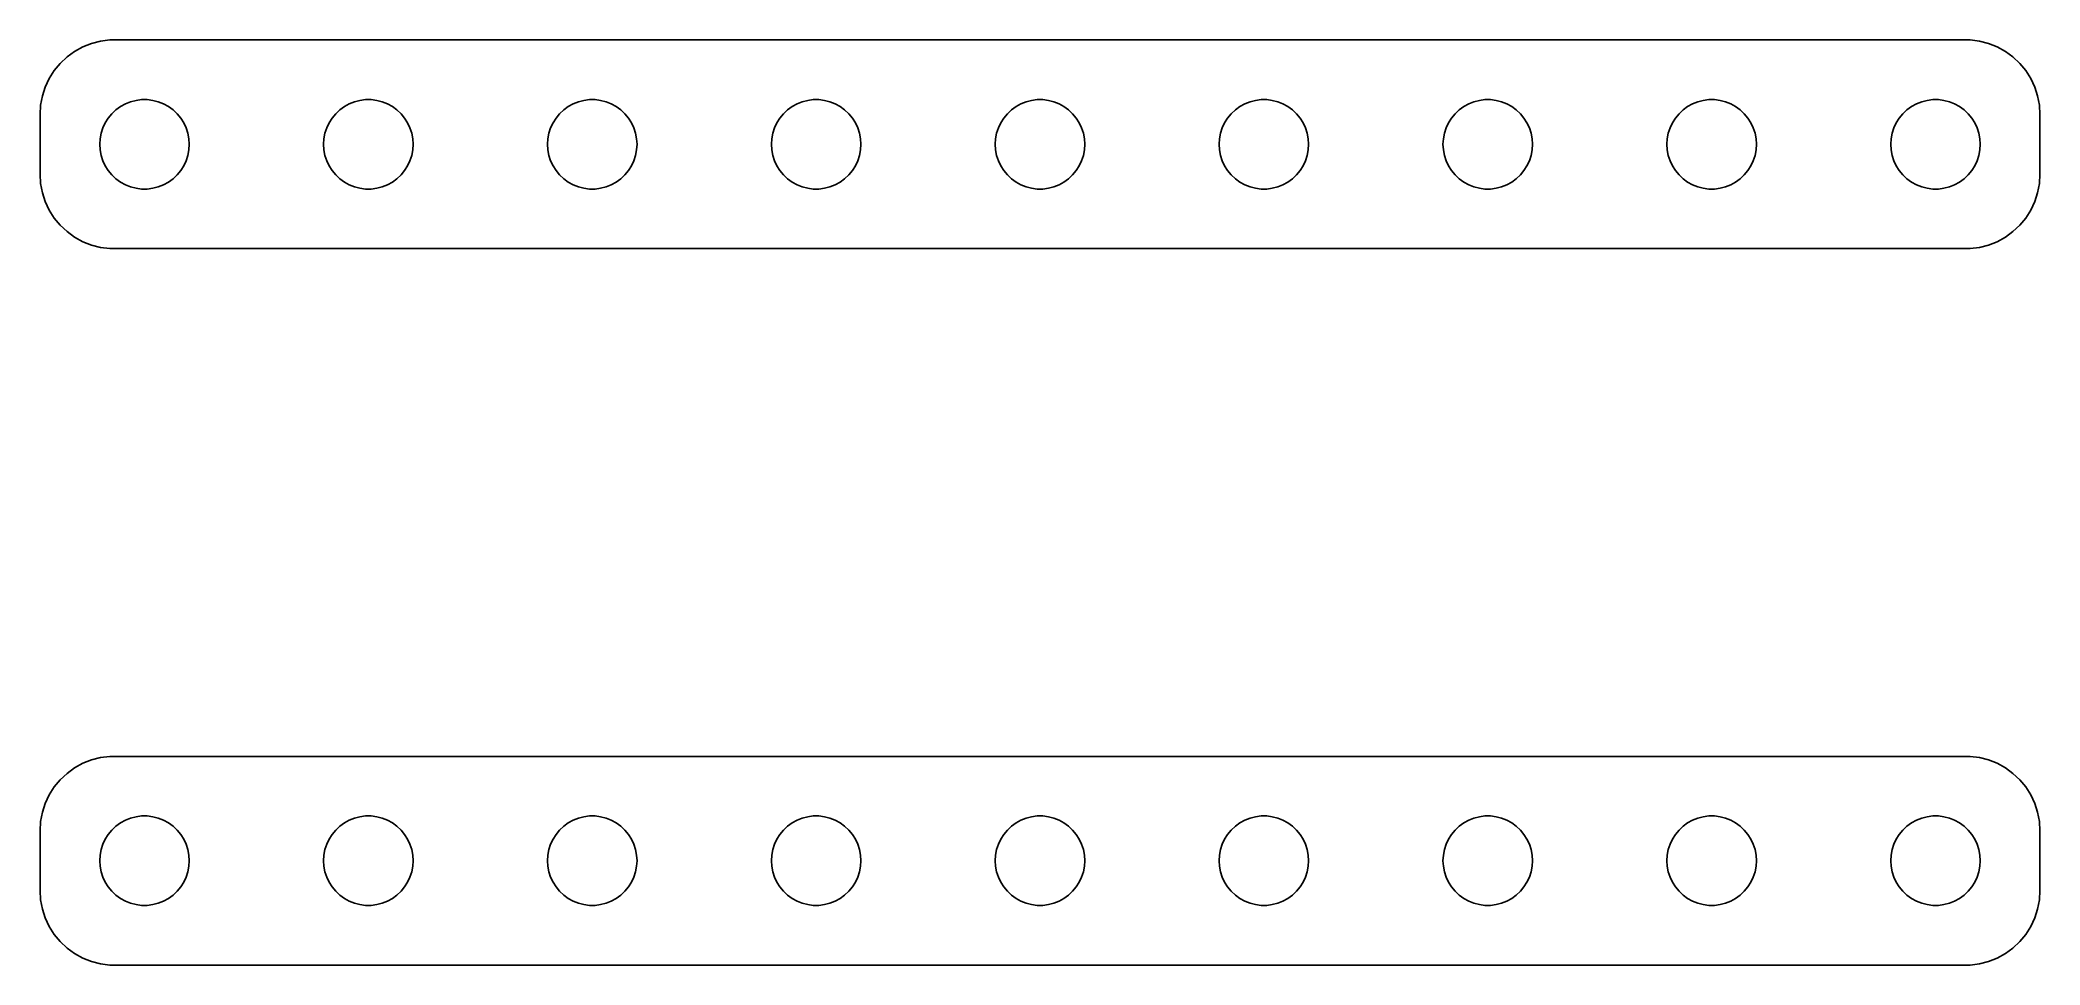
# Model space of a CAD drawing. Header units: metres. Extents: x -33.5 to 33.5, y 20.5 to 51.5.
import ezdxf

# ---------------------------------------------------------------- set-up
doc = ezdxf.new("R2010")
doc.units = ezdxf.units.M

msp = doc.modelspace()

# ---------------------------------------------------------------- linework, layer by layer
for p, q in [((-32.5936, 50.9263), (-32.8224, 50.7114)), ((-32.3396, 51.1108), (-32.5936, 50.9263)), ((-32.0644, 51.2621), (-32.3396, 51.1108)), ((-31.7725, 51.3776), (-32.0644, 51.2621)), ((-31.4684, 51.4557), (-31.7725, 51.3776)), ((-31.157, 51.4951), (-31.4684, 51.4557)), ((31.157, 51.4951), (-31.157, 51.4951)), ((31.4684, 51.4557), (31.157, 51.4951)), ((31.7725, 51.3776), (31.4684, 51.4557)), ((32.0644, 51.2621), (31.7725, 51.3776)), ((32.3396, 51.1108), (32.0644, 51.2621)), ((32.5936, 50.9263), (32.3396, 51.1108)), ((32.8224, 50.7114), (32.5936, 50.9263)), ((-33.0225, 50.4695), (-33.1908, 50.2044)), ((-32.8224, 50.7114), (-33.0225, 50.4695)), ((33.0225, 50.4695), (32.8224, 50.7114)), ((33.1908, 50.2044), (33.0225, 50.4695)), ((-33.4214, 49.6217), (-33.4803, 49.3133)), ((-33.3244, 49.9203), (-33.4214, 49.6217)), ((-33.1908, 50.2044), (-33.3244, 49.9203)), ((33.3244, 49.9203), (33.1908, 50.2044)), ((33.4214, 49.6217), (33.3244, 49.9203)), ((33.4803, 49.3133), (33.4214, 49.6217)), ((-33.4803, 49.3133), (-33.5, 49)), ((-33.5, 49), (-33.5, 47)), ((-31.2135, 48.8817), (-31.0934, 49.0268)), ((-31.0934, 49.0268), (-30.9561, 49.1558)), ((-30.9561, 49.1558), (-30.8037, 49.2665)), ((-30.8037, 49.2665), (-30.6387, 49.3572)), ((-30.6387, 49.3572), (-30.4635, 49.4266)), ((-30.4635, 49.4266), (-30.2811, 49.4734)), ((-30.2811, 49.4734), (-30.0942, 49.497)), ((-30.0942, 49.497), (-29.9058, 49.497)), ((-29.9058, 49.497), (-29.7189, 49.4734)), ((-29.7189, 49.4734), (-29.5365, 49.4266)), ((-29.5365, 49.4266), (-29.3613, 49.3572)), ((-29.3613, 49.3572), (-29.1963, 49.2665)), ((-29.1963, 49.2665), (-29.0439, 49.1558)), ((-29.0439, 49.1558), (-28.9065, 49.0268)), ((-28.9065, 49.0268), (-28.7865, 48.8817)), ((-23.7135, 48.8817), (-23.5934, 49.0268)), ((-23.5934, 49.0268), (-23.4561, 49.1558)), ((-23.4561, 49.1558), (-23.3037, 49.2665)), ((-23.3037, 49.2665), (-23.1387, 49.3572)), ((-23.1387, 49.3572), (-22.9635, 49.4266)), ((-22.9635, 49.4266), (-22.7811, 49.4734)), ((-22.7811, 49.4734), (-22.5942, 49.497)), ((-22.5942, 49.497), (-22.4058, 49.497)), ((-22.4058, 49.497), (-22.2189, 49.4734)), ((-22.2189, 49.4734), (-22.0365, 49.4266)), ((-22.0365, 49.4266), (-21.8613, 49.3572)), ((-21.8613, 49.3572), (-21.6963, 49.2665)), ((-21.6963, 49.2665), (-21.5439, 49.1558)), ((-21.5439, 49.1558), (-21.4065, 49.0268)), ((-21.4065, 49.0268), (-21.2865, 48.8817)), ((-16.2135, 48.8817), (-16.0934, 49.0268)), ((-16.0934, 49.0268), (-15.9561, 49.1558)), ((-15.9561, 49.1558), (-15.8037, 49.2665)), ((-15.8037, 49.2665), (-15.6387, 49.3572)), ((-15.6387, 49.3572), (-15.4635, 49.4266)), ((-15.4635, 49.4266), (-15.2811, 49.4734)), ((-15.2811, 49.4734), (-15.0942, 49.497)), ((-15.0942, 49.497), (-14.9058, 49.497)), ((-14.9058, 49.497), (-14.7189, 49.4734)), ((-14.7189, 49.4734), (-14.5365, 49.4266)), ((-14.5365, 49.4266), (-14.3613, 49.3572)), ((-14.3613, 49.3572), (-14.1963, 49.2665)), ((-14.1963, 49.2665), (-14.0439, 49.1558)), ((-14.0439, 49.1558), (-13.9065, 49.0268)), ((-13.9065, 49.0268), (-13.7865, 48.8817)), ((-8.71352, 48.8817), (-8.59344, 49.0268)), ((-8.59344, 49.0268), (-8.45613, 49.1558)), ((-8.45613, 49.1558), (-8.30373, 49.2665)), ((-8.30373, 49.2665), (-8.13866, 49.3572)), ((-8.13866, 49.3572), (-7.96352, 49.4266)), ((-7.96352, 49.4266), (-7.78107, 49.4734)), ((-7.78107, 49.4734), (-7.59418, 49.497)), ((-7.59418, 49.497), (-7.40581, 49.497)), ((-7.40581, 49.497), (-7.21892, 49.4734)), ((-7.21892, 49.4734), (-7.03647, 49.4266)), ((-7.03647, 49.4266), (-6.86133, 49.3572)), ((-6.86133, 49.3572), (-6.69626, 49.2665)), ((-6.69626, 49.2665), (-6.54385, 49.1558)), ((-6.54385, 49.1558), (-6.40654, 49.0268)), ((-6.40654, 49.0268), (-6.28647, 48.8817)), ((-1.21352, 48.8817), (-1.09344, 49.0268)), ((-1.09344, 49.0268), (-0.956131, 49.1558)), ((-0.956131, 49.1558), (-0.803726, 49.2665)), ((-0.803726, 49.2665), (-0.638657, 49.3572)), ((-0.638657, 49.3572), (-0.463516, 49.4266)), ((-0.463516, 49.4266), (-0.281067, 49.4734)), ((-0.281067, 49.4734), (-0.094177, 49.497)), ((-0.094177, 49.497), (0.094177, 49.497)), ((0.094177, 49.497), (0.281067, 49.4734)), ((0.281067, 49.4734), (0.463516, 49.4266)), ((0.463516, 49.4266), (0.638657, 49.3572)), ((0.638657, 49.3572), (0.803726, 49.2665)), ((0.803726, 49.2665), (0.956131, 49.1558)), ((0.956131, 49.1558), (1.09344, 49.0268)), ((1.09344, 49.0268), (1.21352, 48.8817)), ((6.28647, 48.8817), (6.40654, 49.0268)), ((6.40654, 49.0268), (6.54385, 49.1558)), ((6.54385, 49.1558), (6.69626, 49.2665)), ((6.69626, 49.2665), (6.86133, 49.3572)), ((6.86133, 49.3572), (7.03647, 49.4266)), ((7.03647, 49.4266), (7.21892, 49.4734)), ((7.21892, 49.4734), (7.40581, 49.497)), ((7.40581, 49.497), (7.59418, 49.497)), ((7.59418, 49.497), (7.78107, 49.4734)), ((7.78107, 49.4734), (7.96352, 49.4266)), ((7.96352, 49.4266), (8.13866, 49.3572)), ((8.13866, 49.3572), (8.30373, 49.2665)), ((8.30373, 49.2665), (8.45613, 49.1558)), ((8.45613, 49.1558), (8.59344, 49.0268)), ((8.59344, 49.0268), (8.71352, 48.8817)), ((13.7865, 48.8817), (13.9065, 49.0268)), ((13.9065, 49.0268), (14.0439, 49.1558)), ((14.0439, 49.1558), (14.1963, 49.2665)), ((14.1963, 49.2665), (14.3613, 49.3572)), ((14.3613, 49.3572), (14.5365, 49.4266)), ((14.5365, 49.4266), (14.7189, 49.4734)), ((14.7189, 49.4734), (14.9058, 49.497)), ((14.9058, 49.497), (15.0942, 49.497)), ((15.0942, 49.497), (15.2811, 49.4734)), ((15.2811, 49.4734), (15.4635, 49.4266)), ((15.4635, 49.4266), (15.6387, 49.3572)), ((15.6387, 49.3572), (15.8037, 49.2665)), ((15.8037, 49.2665), (15.9561, 49.1558)), ((15.9561, 49.1558), (16.0934, 49.0268)), ((16.0934, 49.0268), (16.2135, 48.8817)), ((21.2865, 48.8817), (21.4065, 49.0268)), ((21.4065, 49.0268), (21.5439, 49.1558)), ((21.5439, 49.1558), (21.6963, 49.2665)), ((21.6963, 49.2665), (21.8613, 49.3572)), ((21.8613, 49.3572), (22.0365, 49.4266)), ((22.0365, 49.4266), (22.2189, 49.4734)), ((22.2189, 49.4734), (22.4058, 49.497)), ((22.4058, 49.497), (22.5942, 49.497)), ((22.5942, 49.497), (22.7811, 49.4734)), ((22.7811, 49.4734), (22.9635, 49.4266)), ((22.9635, 49.4266), (23.1387, 49.3572)), ((23.1387, 49.3572), (23.3037, 49.2665)), ((23.3037, 49.2665), (23.4561, 49.1558)), ((23.4561, 49.1558), (23.5934, 49.0268)), ((23.5934, 49.0268), (23.7135, 48.8817)), ((28.7865, 48.8817), (28.9065, 49.0268)), ((28.9065, 49.0268), (29.0439, 49.1558)), ((29.0439, 49.1558), (29.1963, 49.2665)), ((29.1963, 49.2665), (29.3613, 49.3572)), ((29.3613, 49.3572), (29.5365, 49.4266)), ((29.5365, 49.4266), (29.7189, 49.4734)), ((29.7189, 49.4734), (29.9058, 49.497)), ((29.9058, 49.497), (30.0942, 49.497)), ((30.0942, 49.497), (30.2811, 49.4734)), ((30.2811, 49.4734), (30.4635, 49.4266)), ((30.4635, 49.4266), (30.6387, 49.3572)), ((30.6387, 49.3572), (30.8037, 49.2665)), ((30.8037, 49.2665), (30.9561, 49.1558)), ((30.9561, 49.1558), (31.0934, 49.0268)), ((31.0934, 49.0268), (31.2135, 48.8817)), ((33.5, 49), (33.4803, 49.3133)), ((33.5, 47), (33.5, 49)), ((-31.4882, 48.188), (-31.4529, 48.373)), ((-31.4529, 48.373), (-31.3947, 48.5522)), ((-31.3947, 48.5522), (-31.3145, 48.7226)), ((-31.3145, 48.7226), (-31.2135, 48.8817)), ((-28.7865, 48.8817), (-28.6855, 48.7226)), ((-28.6855, 48.7226), (-28.6053, 48.5522)), ((-28.6053, 48.5522), (-28.5471, 48.373)), ((-28.5471, 48.373), (-28.5118, 48.188)), ((-23.9882, 48.188), (-23.9529, 48.373)), ((-23.9529, 48.373), (-23.8947, 48.5522)), ((-23.8947, 48.5522), (-23.8145, 48.7226)), ((-23.8145, 48.7226), (-23.7135, 48.8817)), ((-21.2865, 48.8817), (-21.1855, 48.7226)), ((-21.1855, 48.7226), (-21.1053, 48.5522)), ((-21.1053, 48.5522), (-21.0471, 48.373)), ((-21.0471, 48.373), (-21.0118, 48.188)), ((-16.4882, 48.188), (-16.4529, 48.373)), ((-16.4529, 48.373), (-16.3947, 48.5522)), ((-16.3947, 48.5522), (-16.3145, 48.7226)), ((-16.3145, 48.7226), (-16.2135, 48.8817)), ((-13.7865, 48.8817), (-13.6855, 48.7226)), ((-13.6855, 48.7226), (-13.6053, 48.5522)), ((-13.6053, 48.5522), (-13.5471, 48.373)), ((-13.5471, 48.373), (-13.5118, 48.188)), ((-8.98816, 48.188), (-8.95287, 48.373)), ((-8.95287, 48.373), (-8.89465, 48.5522)), ((-8.89465, 48.5522), (-8.81445, 48.7226)), ((-8.81445, 48.7226), (-8.71352, 48.8817)), ((-6.28647, 48.8817), (-6.18553, 48.7226)), ((-6.18553, 48.7226), (-6.10533, 48.5522)), ((-6.10533, 48.5522), (-6.04712, 48.373)), ((-6.04712, 48.373), (-6.01183, 48.188)), ((-1.48816, 48.188), (-1.45287, 48.373)), ((-1.45287, 48.373), (-1.39465, 48.5522)), ((-1.39465, 48.5522), (-1.31445, 48.7226)), ((-1.31445, 48.7226), (-1.21352, 48.8817)), ((1.21352, 48.8817), (1.31445, 48.7226)), ((1.31445, 48.7226), (1.39465, 48.5522)), ((1.39465, 48.5522), (1.45287, 48.373)), ((1.45287, 48.373), (1.48816, 48.188)), ((6.01183, 48.188), (6.04712, 48.373)), ((6.04712, 48.373), (6.10533, 48.5522)), ((6.10533, 48.5522), (6.18553, 48.7226)), ((6.18553, 48.7226), (6.28647, 48.8817)), ((8.71352, 48.8817), (8.81445, 48.7226)), ((8.81445, 48.7226), (8.89465, 48.5522)), ((8.89465, 48.5522), (8.95287, 48.373)), ((8.95287, 48.373), (8.98816, 48.188)), ((13.5118, 48.188), (13.5471, 48.373)), ((13.5471, 48.373), (13.6053, 48.5522)), ((13.6053, 48.5522), (13.6855, 48.7226)), ((13.6855, 48.7226), (13.7865, 48.8817)), ((16.2135, 48.8817), (16.3145, 48.7226)), ((16.3145, 48.7226), (16.3947, 48.5522)), ((16.3947, 48.5522), (16.4529, 48.373)), ((16.4529, 48.373), (16.4882, 48.188)), ((21.0118, 48.188), (21.0471, 48.373)), ((21.0471, 48.373), (21.1053, 48.5522)), ((21.1053, 48.5522), (21.1855, 48.7226)), ((21.1855, 48.7226), (21.2865, 48.8817)), ((23.7135, 48.8817), (23.8145, 48.7226)), ((23.8145, 48.7226), (23.8947, 48.5522)), ((23.8947, 48.5522), (23.9529, 48.373)), ((23.9529, 48.373), (23.9882, 48.188)), ((28.5118, 48.188), (28.5471, 48.373)), ((28.5471, 48.373), (28.6053, 48.5522)), ((28.6053, 48.5522), (28.6855, 48.7226)), ((28.6855, 48.7226), (28.7865, 48.8817)), ((31.2135, 48.8817), (31.3145, 48.7226)), ((31.3145, 48.7226), (31.3947, 48.5522)), ((31.3947, 48.5522), (31.4529, 48.373)), ((31.4529, 48.373), (31.4882, 48.188)), ((-31.5, 48), (-31.4882, 48.188)), ((-31.4882, 47.812), (-31.5, 48)), ((-31.4529, 47.627), (-31.4882, 47.812)), ((-31.3947, 47.4478), (-31.4529, 47.627)), ((-28.5471, 47.627), (-28.6053, 47.4478)), ((-28.5118, 47.812), (-28.5471, 47.627)), ((-28.5118, 48.188), (-28.5, 48)), ((-28.5, 48), (-28.5118, 47.812)), ((-24, 48), (-23.9882, 48.188)), ((-23.9882, 47.812), (-24, 48)), ((-23.9529, 47.627), (-23.9882, 47.812)), ((-23.8947, 47.4478), (-23.9529, 47.627)), ((-21.0471, 47.627), (-21.1053, 47.4478)), ((-21.0118, 47.812), (-21.0471, 47.627)), ((-21.0118, 48.188), (-21, 48)), ((-21, 48), (-21.0118, 47.812)), ((-16.5, 48), (-16.4882, 48.188)), ((-16.4882, 47.812), (-16.5, 48)), ((-16.4529, 47.627), (-16.4882, 47.812)), ((-16.3947, 47.4478), (-16.4529, 47.627)), ((-13.5471, 47.627), (-13.6053, 47.4478)), ((-13.5118, 47.812), (-13.5471, 47.627)), ((-13.5118, 48.188), (-13.5, 48)), ((-13.5, 48), (-13.5118, 47.812)), ((-9, 48), (-8.98816, 48.188)), ((-8.98816, 47.812), (-9, 48)), ((-8.95287, 47.627), (-8.98816, 47.812)), ((-8.89465, 47.4478), (-8.95287, 47.627)), ((-6.04712, 47.627), (-6.10533, 47.4478)), ((-6.01183, 47.812), (-6.04712, 47.627)), ((-6.01183, 48.188), (-6, 48)), ((-6, 48), (-6.01183, 47.812)), ((-1.5, 48), (-1.48816, 48.188)), ((-1.48816, 47.812), (-1.5, 48)), ((-1.45287, 47.627), (-1.48816, 47.812)), ((-1.39465, 47.4478), (-1.45287, 47.627)), ((1.45287, 47.627), (1.39465, 47.4478)), ((1.48816, 47.812), (1.45287, 47.627)), ((1.48816, 48.188), (1.5, 48)), ((1.5, 48), (1.48816, 47.812)), ((6, 48), (6.01183, 48.188)), ((6.01183, 47.812), (6, 48)), ((6.04712, 47.627), (6.01183, 47.812)), ((6.10533, 47.4478), (6.04712, 47.627)), ((8.95287, 47.627), (8.89465, 47.4478)), ((8.98816, 47.812), (8.95287, 47.627)), ((8.98816, 48.188), (9, 48)), ((9, 48), (8.98816, 47.812)), ((13.5, 48), (13.5118, 48.188)), ((13.5118, 47.812), (13.5, 48)), ((13.5471, 47.627), (13.5118, 47.812)), ((13.6053, 47.4478), (13.5471, 47.627)), ((16.4529, 47.627), (16.3947, 47.4478)), ((16.4882, 47.812), (16.4529, 47.627)), ((16.4882, 48.188), (16.5, 48)), ((16.5, 48), (16.4882, 47.812)), ((21, 48), (21.0118, 48.188)), ((21.0118, 47.812), (21, 48)), ((21.0471, 47.627), (21.0118, 47.812)), ((21.1053, 47.4478), (21.0471, 47.627)), ((23.9529, 47.627), (23.8947, 47.4478)), ((23.9882, 47.812), (23.9529, 47.627)), ((23.9882, 48.188), (24, 48)), ((24, 48), (23.9882, 47.812)), ((28.5, 48), (28.5118, 48.188)), ((28.5118, 47.812), (28.5, 48)), ((28.5471, 47.627), (28.5118, 47.812)), ((28.6053, 47.4478), (28.5471, 47.627)), ((31.4529, 47.627), (31.3947, 47.4478)), ((31.4882, 47.812), (31.4529, 47.627)), ((31.4882, 48.188), (31.5, 48)), ((31.5, 48), (31.4882, 47.812)), ((-33.5, 47), (-33.4803, 46.6867)), ((-31.3145, 47.2774), (-31.3947, 47.4478)), ((-31.2135, 47.1183), (-31.3145, 47.2774)), ((-31.0934, 46.9732), (-31.2135, 47.1183)), ((-30.9561, 46.8442), (-31.0934, 46.9732)), ((-28.9065, 46.9732), (-29.0439, 46.8442)), ((-28.7865, 47.1183), (-28.9065, 46.9732)), ((-28.6855, 47.2774), (-28.7865, 47.1183)), ((-28.6053, 47.4478), (-28.6855, 47.2774)), ((-23.8145, 47.2774), (-23.8947, 47.4478)), ((-23.7135, 47.1183), (-23.8145, 47.2774)), ((-23.5934, 46.9732), (-23.7135, 47.1183)), ((-23.4561, 46.8442), (-23.5934, 46.9732)), ((-21.4065, 46.9732), (-21.5439, 46.8442)), ((-21.2865, 47.1183), (-21.4065, 46.9732)), ((-21.1855, 47.2774), (-21.2865, 47.1183)), ((-21.1053, 47.4478), (-21.1855, 47.2774)), ((-16.3145, 47.2774), (-16.3947, 47.4478)), ((-16.2135, 47.1183), (-16.3145, 47.2774)), ((-16.0934, 46.9732), (-16.2135, 47.1183)), ((-15.9561, 46.8442), (-16.0934, 46.9732)), ((-13.9065, 46.9732), (-14.0439, 46.8442)), ((-13.7865, 47.1183), (-13.9065, 46.9732)), ((-13.6855, 47.2774), (-13.7865, 47.1183)), ((-13.6053, 47.4478), (-13.6855, 47.2774)), ((-8.81445, 47.2774), (-8.89465, 47.4478)), ((-8.71352, 47.1183), (-8.81445, 47.2774)), ((-8.59344, 46.9732), (-8.71352, 47.1183)), ((-8.45613, 46.8442), (-8.59344, 46.9732)), ((-6.40654, 46.9732), (-6.54385, 46.8442)), ((-6.28647, 47.1183), (-6.40654, 46.9732)), ((-6.18553, 47.2774), (-6.28647, 47.1183)), ((-6.10533, 47.4478), (-6.18553, 47.2774)), ((-1.31445, 47.2774), (-1.39465, 47.4478)), ((-1.21352, 47.1183), (-1.31445, 47.2774)), ((-1.09344, 46.9732), (-1.21352, 47.1183)), ((-0.956131, 46.8442), (-1.09344, 46.9732)), ((1.09344, 46.9732), (0.956131, 46.8442)), ((1.21352, 47.1183), (1.09344, 46.9732)), ((1.31445, 47.2774), (1.21352, 47.1183)), ((1.39465, 47.4478), (1.31445, 47.2774)), ((6.18553, 47.2774), (6.10533, 47.4478)), ((6.28647, 47.1183), (6.18553, 47.2774)), ((6.40654, 46.9732), (6.28647, 47.1183)), ((6.54385, 46.8442), (6.40654, 46.9732)), ((8.59344, 46.9732), (8.45613, 46.8442)), ((8.71352, 47.1183), (8.59344, 46.9732)), ((8.81445, 47.2774), (8.71352, 47.1183)), ((8.89465, 47.4478), (8.81445, 47.2774)), ((13.6855, 47.2774), (13.6053, 47.4478)), ((13.7865, 47.1183), (13.6855, 47.2774)), ((13.9065, 46.9732), (13.7865, 47.1183)), ((14.0439, 46.8442), (13.9065, 46.9732)), ((16.0934, 46.9732), (15.9561, 46.8442)), ((16.2135, 47.1183), (16.0934, 46.9732)), ((16.3145, 47.2774), (16.2135, 47.1183)), ((16.3947, 47.4478), (16.3145, 47.2774)), ((21.1855, 47.2774), (21.1053, 47.4478)), ((21.2865, 47.1183), (21.1855, 47.2774)), ((21.4065, 46.9732), (21.2865, 47.1183)), ((21.5439, 46.8442), (21.4065, 46.9732)), ((23.5934, 46.9732), (23.4561, 46.8442)), ((23.7135, 47.1183), (23.5934, 46.9732)), ((23.8145, 47.2774), (23.7135, 47.1183)), ((23.8947, 47.4478), (23.8145, 47.2774)), ((28.6855, 47.2774), (28.6053, 47.4478)), ((28.7865, 47.1183), (28.6855, 47.2774)), ((28.9065, 46.9732), (28.7865, 47.1183)), ((29.0439, 46.8442), (28.9065, 46.9732)), ((31.0934, 46.9732), (30.9561, 46.8442)), ((31.2135, 47.1183), (31.0934, 46.9732)), ((31.3145, 47.2774), (31.2135, 47.1183)), ((31.3947, 47.4478), (31.3145, 47.2774)), ((33.4803, 46.6867), (33.5, 47)), ((-33.4803, 46.6867), (-33.4214, 46.3783)), ((-33.4214, 46.3783), (-33.3244, 46.0797)), ((-30.8037, 46.7335), (-30.9561, 46.8442)), ((-30.6387, 46.6428), (-30.8037, 46.7335)), ((-30.4635, 46.5734), (-30.6387, 46.6428)), ((-30.2811, 46.5266), (-30.4635, 46.5734)), ((-30.0942, 46.503), (-30.2811, 46.5266)), ((-29.9058, 46.503), (-30.0942, 46.503)), ((-29.7189, 46.5266), (-29.9058, 46.503)), ((-29.5365, 46.5734), (-29.7189, 46.5266)), ((-29.3613, 46.6428), (-29.5365, 46.5734)), ((-29.1963, 46.7335), (-29.3613, 46.6428)), ((-29.0439, 46.8442), (-29.1963, 46.7335)), ((-23.3037, 46.7335), (-23.4561, 46.8442)), ((-23.1387, 46.6428), (-23.3037, 46.7335)), ((-22.9635, 46.5734), (-23.1387, 46.6428)), ((-22.7811, 46.5266), (-22.9635, 46.5734)), ((-22.5942, 46.503), (-22.7811, 46.5266)), ((-22.4058, 46.503), (-22.5942, 46.503)), ((-22.2189, 46.5266), (-22.4058, 46.503)), ((-22.0365, 46.5734), (-22.2189, 46.5266)), ((-21.8613, 46.6428), (-22.0365, 46.5734)), ((-21.6963, 46.7335), (-21.8613, 46.6428)), ((-21.5439, 46.8442), (-21.6963, 46.7335)), ((-15.8037, 46.7335), (-15.9561, 46.8442)), ((-15.6387, 46.6428), (-15.8037, 46.7335)), ((-15.4635, 46.5734), (-15.6387, 46.6428)), ((-15.2811, 46.5266), (-15.4635, 46.5734)), ((-15.0942, 46.503), (-15.2811, 46.5266)), ((-14.9058, 46.503), (-15.0942, 46.503)), ((-14.7189, 46.5266), (-14.9058, 46.503)), ((-14.5365, 46.5734), (-14.7189, 46.5266)), ((-14.3613, 46.6428), (-14.5365, 46.5734)), ((-14.1963, 46.7335), (-14.3613, 46.6428)), ((-14.0439, 46.8442), (-14.1963, 46.7335)), ((-8.30373, 46.7335), (-8.45613, 46.8442)), ((-8.13866, 46.6428), (-8.30373, 46.7335)), ((-7.96352, 46.5734), (-8.13866, 46.6428)), ((-7.78107, 46.5266), (-7.96352, 46.5734)), ((-7.59418, 46.503), (-7.78107, 46.5266)), ((-7.40581, 46.503), (-7.59418, 46.503)), ((-7.21892, 46.5266), (-7.40581, 46.503)), ((-7.03647, 46.5734), (-7.21892, 46.5266)), ((-6.86133, 46.6428), (-7.03647, 46.5734)), ((-6.69626, 46.7335), (-6.86133, 46.6428)), ((-6.54385, 46.8442), (-6.69626, 46.7335)), ((-0.803726, 46.7335), (-0.956131, 46.8442)), ((-0.638657, 46.6428), (-0.803726, 46.7335)), ((-0.463516, 46.5734), (-0.638657, 46.6428)), ((-0.281067, 46.5266), (-0.463516, 46.5734)), ((-0.094177, 46.503), (-0.281067, 46.5266)), ((0.094177, 46.503), (-0.094177, 46.503)), ((0.281067, 46.5266), (0.094177, 46.503)), ((0.463516, 46.5734), (0.281067, 46.5266)), ((0.638657, 46.6428), (0.463516, 46.5734)), ((0.803726, 46.7335), (0.638657, 46.6428)), ((0.956131, 46.8442), (0.803726, 46.7335)), ((6.69626, 46.7335), (6.54385, 46.8442)), ((6.86133, 46.6428), (6.69626, 46.7335)), ((7.03647, 46.5734), (6.86133, 46.6428)), ((7.21892, 46.5266), (7.03647, 46.5734)), ((7.40581, 46.503), (7.21892, 46.5266)), ((7.59418, 46.503), (7.40581, 46.503)), ((7.78107, 46.5266), (7.59418, 46.503)), ((7.96352, 46.5734), (7.78107, 46.5266)), ((8.13866, 46.6428), (7.96352, 46.5734)), ((8.30373, 46.7335), (8.13866, 46.6428)), ((8.45613, 46.8442), (8.30373, 46.7335)), ((14.1963, 46.7335), (14.0439, 46.8442)), ((14.3613, 46.6428), (14.1963, 46.7335)), ((14.5365, 46.5734), (14.3613, 46.6428)), ((14.7189, 46.5266), (14.5365, 46.5734)), ((14.9058, 46.503), (14.7189, 46.5266)), ((15.0942, 46.503), (14.9058, 46.503)), ((15.2811, 46.5266), (15.0942, 46.503)), ((15.4635, 46.5734), (15.2811, 46.5266)), ((15.6387, 46.6428), (15.4635, 46.5734)), ((15.8037, 46.7335), (15.6387, 46.6428)), ((15.9561, 46.8442), (15.8037, 46.7335)), ((21.6963, 46.7335), (21.5439, 46.8442)), ((21.8613, 46.6428), (21.6963, 46.7335)), ((22.0365, 46.5734), (21.8613, 46.6428)), ((22.2189, 46.5266), (22.0365, 46.5734)), ((22.4058, 46.503), (22.2189, 46.5266)), ((22.5942, 46.503), (22.4058, 46.503)), ((22.7811, 46.5266), (22.5942, 46.503)), ((22.9635, 46.5734), (22.7811, 46.5266)), ((23.1387, 46.6428), (22.9635, 46.5734)), ((23.3037, 46.7335), (23.1387, 46.6428)), ((23.4561, 46.8442), (23.3037, 46.7335)), ((29.1963, 46.7335), (29.0439, 46.8442)), ((29.3613, 46.6428), (29.1963, 46.7335)), ((29.5365, 46.5734), (29.3613, 46.6428)), ((29.7189, 46.5266), (29.5365, 46.5734)), ((29.9058, 46.503), (29.7189, 46.5266)), ((30.0942, 46.503), (29.9058, 46.503)), ((30.2811, 46.5266), (30.0942, 46.503)), ((30.4635, 46.5734), (30.2811, 46.5266)), ((30.6387, 46.6428), (30.4635, 46.5734)), ((30.8037, 46.7335), (30.6387, 46.6428)), ((30.9561, 46.8442), (30.8037, 46.7335)), ((33.3244, 46.0797), (33.4214, 46.3783)), ((33.4214, 46.3783), (33.4803, 46.6867)), ((-33.3244, 46.0797), (-33.1908, 45.7956)), ((-33.1908, 45.7956), (-33.0225, 45.5305)), ((33.0225, 45.5305), (33.1908, 45.7956)), ((33.1908, 45.7956), (33.3244, 46.0797)), ((-33.0225, 45.5305), (-32.8224, 45.2886)), ((-32.8224, 45.2886), (-32.5936, 45.0737)), ((-32.5936, 45.0737), (-32.3396, 44.8892)), ((32.3396, 44.8892), (32.5936, 45.0737)), ((32.5936, 45.0737), (32.8224, 45.2886)), ((32.8224, 45.2886), (33.0225, 45.5305)), ((-32.3396, 44.8892), (-32.0644, 44.7379)), ((-32.0644, 44.7379), (-31.7725, 44.6224)), ((-31.7725, 44.6224), (-31.4684, 44.5443)), ((-31.4684, 44.5443), (-31.157, 44.5049)), ((-31.157, 44.5049), (31.157, 44.5049)), ((31.157, 44.5049), (31.4684, 44.5443)), ((31.4684, 44.5443), (31.7725, 44.6224)), ((31.7725, 44.6224), (32.0644, 44.7379)), ((32.0644, 44.7379), (32.3396, 44.8892)), ((-31.157, 27.4951), (-31.4684, 27.4557)), ((31.157, 27.4951), (-31.157, 27.4951)), ((31.4684, 27.4557), (31.157, 27.4951)), ((-32.5936, 26.9263), (-32.8224, 26.7114)), ((-32.3396, 27.1108), (-32.5936, 26.9263)), ((-32.0644, 27.2621), (-32.3396, 27.1108)), ((-31.7725, 27.3776), (-32.0644, 27.2621)), ((-31.4684, 27.4557), (-31.7725, 27.3776)), ((31.7725, 27.3776), (31.4684, 27.4557)), ((32.0644, 27.2621), (31.7725, 27.3776)), ((32.3396, 27.1108), (32.0644, 27.2621)), ((32.5936, 26.9263), (32.3396, 27.1108)), ((32.8224, 26.7114), (32.5936, 26.9263)), ((-33.1908, 26.2044), (-33.3244, 25.9203)), ((-33.0225, 26.4695), (-33.1908, 26.2044)), ((-32.8224, 26.7114), (-33.0225, 26.4695)), ((33.0225, 26.4695), (32.8224, 26.7114)), ((33.1908, 26.2044), (33.0225, 26.4695)), ((33.3244, 25.9203), (33.1908, 26.2044)), ((-33.4214, 25.6217), (-33.4803, 25.3133)), ((-33.3244, 25.9203), (-33.4214, 25.6217)), ((-30.4635, 25.4266), (-30.2811, 25.4734)), ((-30.2811, 25.4734), (-30.0942, 25.497)), ((-30.0942, 25.497), (-29.9058, 25.497)), ((-29.9058, 25.497), (-29.7189, 25.4734)), ((-29.7189, 25.4734), (-29.5365, 25.4266)), ((-22.9635, 25.4266), (-22.7811, 25.4734)), ((-22.7811, 25.4734), (-22.5942, 25.497)), ((-22.5942, 25.497), (-22.4058, 25.497)), ((-22.4058, 25.497), (-22.2189, 25.4734)), ((-22.2189, 25.4734), (-22.0365, 25.4266)), ((-15.4635, 25.4266), (-15.2811, 25.4734)), ((-15.2811, 25.4734), (-15.0942, 25.497)), ((-15.0942, 25.497), (-14.9058, 25.497)), ((-14.9058, 25.497), (-14.7189, 25.4734)), ((-14.7189, 25.4734), (-14.5365, 25.4266)), ((-7.96352, 25.4266), (-7.78107, 25.4734)), ((-7.78107, 25.4734), (-7.59418, 25.497)), ((-7.59418, 25.497), (-7.40581, 25.497)), ((-7.40581, 25.497), (-7.21892, 25.4734)), ((-7.21892, 25.4734), (-7.03647, 25.4266)), ((-0.463516, 25.4266), (-0.281067, 25.4734)), ((-0.281067, 25.4734), (-0.094177, 25.497)), ((-0.094177, 25.497), (0.094177, 25.497)), ((0.094177, 25.497), (0.281067, 25.4734)), ((0.281067, 25.4734), (0.463516, 25.4266)), ((7.03647, 25.4266), (7.21892, 25.4734)), ((7.21892, 25.4734), (7.40581, 25.497)), ((7.40581, 25.497), (7.59418, 25.497)), ((7.59418, 25.497), (7.78107, 25.4734)), ((7.78107, 25.4734), (7.96352, 25.4266)), ((14.5365, 25.4266), (14.7189, 25.4734)), ((14.7189, 25.4734), (14.9058, 25.497)), ((14.9058, 25.497), (15.0942, 25.497)), ((15.0942, 25.497), (15.2811, 25.4734)), ((15.2811, 25.4734), (15.4635, 25.4266)), ((22.0365, 25.4266), (22.2189, 25.4734)), ((22.2189, 25.4734), (22.4058, 25.497)), ((22.4058, 25.497), (22.5942, 25.497)), ((22.5942, 25.497), (22.7811, 25.4734)), ((22.7811, 25.4734), (22.9635, 25.4266)), ((29.5365, 25.4266), (29.7189, 25.4734)), ((29.7189, 25.4734), (29.9058, 25.497)), ((29.9058, 25.497), (30.0942, 25.497)), ((30.0942, 25.497), (30.2811, 25.4734)), ((30.2811, 25.4734), (30.4635, 25.4266)), ((33.4214, 25.6217), (33.3244, 25.9203)), ((33.4803, 25.3133), (33.4214, 25.6217)), ((-33.4803, 25.3133), (-33.5, 25)), ((-33.5, 25), (-33.5, 23)), ((-31.3145, 24.7226), (-31.2135, 24.8817)), ((-31.2135, 24.8817), (-31.0934, 25.0268)), ((-31.0934, 25.0268), (-30.9561, 25.1558)), ((-30.9561, 25.1558), (-30.8037, 25.2665)), ((-30.8037, 25.2665), (-30.6387, 25.3572)), ((-30.6387, 25.3572), (-30.4635, 25.4266)), ((-29.5365, 25.4266), (-29.3613, 25.3572)), ((-29.3613, 25.3572), (-29.1963, 25.2665)), ((-29.1963, 25.2665), (-29.0439, 25.1558)), ((-29.0439, 25.1558), (-28.9065, 25.0268)), ((-28.9065, 25.0268), (-28.7865, 24.8817)), ((-28.7865, 24.8817), (-28.6855, 24.7226)), ((-23.8145, 24.7226), (-23.7135, 24.8817)), ((-23.7135, 24.8817), (-23.5934, 25.0268)), ((-23.5934, 25.0268), (-23.4561, 25.1558)), ((-23.4561, 25.1558), (-23.3037, 25.2665)), ((-23.3037, 25.2665), (-23.1387, 25.3572)), ((-23.1387, 25.3572), (-22.9635, 25.4266)), ((-22.0365, 25.4266), (-21.8613, 25.3572)), ((-21.8613, 25.3572), (-21.6963, 25.2665)), ((-21.6963, 25.2665), (-21.5439, 25.1558)), ((-21.5439, 25.1558), (-21.4065, 25.0268)), ((-21.4065, 25.0268), (-21.2865, 24.8817)), ((-21.2865, 24.8817), (-21.1855, 24.7226)), ((-16.3145, 24.7226), (-16.2135, 24.8817)), ((-16.2135, 24.8817), (-16.0934, 25.0268)), ((-16.0934, 25.0268), (-15.9561, 25.1558)), ((-15.9561, 25.1558), (-15.8037, 25.2665)), ((-15.8037, 25.2665), (-15.6387, 25.3572)), ((-15.6387, 25.3572), (-15.4635, 25.4266)), ((-14.5365, 25.4266), (-14.3613, 25.3572)), ((-14.3613, 25.3572), (-14.1963, 25.2665)), ((-14.1963, 25.2665), (-14.0439, 25.1558)), ((-14.0439, 25.1558), (-13.9065, 25.0268)), ((-13.9065, 25.0268), (-13.7865, 24.8817)), ((-13.7865, 24.8817), (-13.6855, 24.7226)), ((-8.81445, 24.7226), (-8.71352, 24.8817)), ((-8.71352, 24.8817), (-8.59344, 25.0268)), ((-8.59344, 25.0268), (-8.45613, 25.1558)), ((-8.45613, 25.1558), (-8.30373, 25.2665)), ((-8.30373, 25.2665), (-8.13866, 25.3572)), ((-8.13866, 25.3572), (-7.96352, 25.4266)), ((-7.03647, 25.4266), (-6.86133, 25.3572)), ((-6.86133, 25.3572), (-6.69626, 25.2665)), ((-6.69626, 25.2665), (-6.54385, 25.1558)), ((-6.54385, 25.1558), (-6.40654, 25.0268)), ((-6.40654, 25.0268), (-6.28647, 24.8817)), ((-6.28647, 24.8817), (-6.18553, 24.7226)), ((-1.31445, 24.7226), (-1.21352, 24.8817)), ((-1.21352, 24.8817), (-1.09344, 25.0268)), ((-1.09344, 25.0268), (-0.956131, 25.1558)), ((-0.956131, 25.1558), (-0.803726, 25.2665)), ((-0.803726, 25.2665), (-0.638657, 25.3572)), ((-0.638657, 25.3572), (-0.463516, 25.4266)), ((0.463516, 25.4266), (0.638657, 25.3572)), ((0.638657, 25.3572), (0.803726, 25.2665)), ((0.803726, 25.2665), (0.956131, 25.1558)), ((0.956131, 25.1558), (1.09344, 25.0268)), ((1.09344, 25.0268), (1.21352, 24.8817)), ((1.21352, 24.8817), (1.31445, 24.7226)), ((6.18553, 24.7226), (6.28647, 24.8817)), ((6.28647, 24.8817), (6.40654, 25.0268)), ((6.40654, 25.0268), (6.54385, 25.1558)), ((6.54385, 25.1558), (6.69626, 25.2665)), ((6.69626, 25.2665), (6.86133, 25.3572)), ((6.86133, 25.3572), (7.03647, 25.4266)), ((7.96352, 25.4266), (8.13866, 25.3572)), ((8.13866, 25.3572), (8.30373, 25.2665)), ((8.30373, 25.2665), (8.45613, 25.1558)), ((8.45613, 25.1558), (8.59344, 25.0268)), ((8.59344, 25.0268), (8.71352, 24.8817)), ((8.71352, 24.8817), (8.81445, 24.7226)), ((13.6855, 24.7226), (13.7865, 24.8817)), ((13.7865, 24.8817), (13.9065, 25.0268)), ((13.9065, 25.0268), (14.0439, 25.1558)), ((14.0439, 25.1558), (14.1963, 25.2665)), ((14.1963, 25.2665), (14.3613, 25.3572)), ((14.3613, 25.3572), (14.5365, 25.4266)), ((15.4635, 25.4266), (15.6387, 25.3572)), ((15.6387, 25.3572), (15.8037, 25.2665)), ((15.8037, 25.2665), (15.9561, 25.1558)), ((15.9561, 25.1558), (16.0934, 25.0268)), ((16.0934, 25.0268), (16.2135, 24.8817)), ((16.2135, 24.8817), (16.3145, 24.7226)), ((21.1855, 24.7226), (21.2865, 24.8817)), ((21.2865, 24.8817), (21.4065, 25.0268)), ((21.4065, 25.0268), (21.5439, 25.1558)), ((21.5439, 25.1558), (21.6963, 25.2665)), ((21.6963, 25.2665), (21.8613, 25.3572)), ((21.8613, 25.3572), (22.0365, 25.4266)), ((22.9635, 25.4266), (23.1387, 25.3572)), ((23.1387, 25.3572), (23.3037, 25.2665)), ((23.3037, 25.2665), (23.4561, 25.1558)), ((23.4561, 25.1558), (23.5934, 25.0268)), ((23.5934, 25.0268), (23.7135, 24.8817)), ((23.7135, 24.8817), (23.8145, 24.7226)), ((28.6855, 24.7226), (28.7865, 24.8817)), ((28.7865, 24.8817), (28.9065, 25.0268)), ((28.9065, 25.0268), (29.0439, 25.1558)), ((29.0439, 25.1558), (29.1963, 25.2665)), ((29.1963, 25.2665), (29.3613, 25.3572)), ((29.3613, 25.3572), (29.5365, 25.4266)), ((30.4635, 25.4266), (30.6387, 25.3572)), ((30.6387, 25.3572), (30.8037, 25.2665)), ((30.8037, 25.2665), (30.9561, 25.1558)), ((30.9561, 25.1558), (31.0934, 25.0268)), ((31.0934, 25.0268), (31.2135, 24.8817)), ((31.2135, 24.8817), (31.3145, 24.7226)), ((33.5, 25), (33.4803, 25.3133)), ((33.5, 23), (33.5, 25)), ((-31.5, 24), (-31.4882, 24.188)), ((-31.4882, 24.188), (-31.4529, 24.373)), ((-31.4529, 24.373), (-31.3947, 24.5522)), ((-31.3947, 24.5522), (-31.3145, 24.7226)), ((-28.6855, 24.7226), (-28.6053, 24.5522)), ((-28.6053, 24.5522), (-28.5471, 24.373)), ((-28.5471, 24.373), (-28.5118, 24.188)), ((-28.5118, 24.188), (-28.5, 24)), ((-24, 24), (-23.9882, 24.188)), ((-23.9882, 24.188), (-23.9529, 24.373)), ((-23.9529, 24.373), (-23.8947, 24.5522)), ((-23.8947, 24.5522), (-23.8145, 24.7226)), ((-21.1855, 24.7226), (-21.1053, 24.5522)), ((-21.1053, 24.5522), (-21.0471, 24.373)), ((-21.0471, 24.373), (-21.0118, 24.188)), ((-21.0118, 24.188), (-21, 24)), ((-16.5, 24), (-16.4882, 24.188)), ((-16.4882, 24.188), (-16.4529, 24.373)), ((-16.4529, 24.373), (-16.3947, 24.5522)), ((-16.3947, 24.5522), (-16.3145, 24.7226)), ((-13.6855, 24.7226), (-13.6053, 24.5522)), ((-13.6053, 24.5522), (-13.5471, 24.373)), ((-13.5471, 24.373), (-13.5118, 24.188)), ((-13.5118, 24.188), (-13.5, 24)), ((-9, 24), (-8.98816, 24.188)), ((-8.98816, 24.188), (-8.95287, 24.373)), ((-8.95287, 24.373), (-8.89465, 24.5522)), ((-8.89465, 24.5522), (-8.81445, 24.7226)), ((-6.18553, 24.7226), (-6.10533, 24.5522)), ((-6.10533, 24.5522), (-6.04712, 24.373)), ((-6.04712, 24.373), (-6.01183, 24.188)), ((-6.01183, 24.188), (-6, 24)), ((-1.5, 24), (-1.48816, 24.188)), ((-1.48816, 24.188), (-1.45287, 24.373)), ((-1.45287, 24.373), (-1.39465, 24.5522)), ((-1.39465, 24.5522), (-1.31445, 24.7226)), ((1.31445, 24.7226), (1.39465, 24.5522)), ((1.39465, 24.5522), (1.45287, 24.373)), ((1.45287, 24.373), (1.48816, 24.188)), ((1.48816, 24.188), (1.5, 24)), ((6, 24), (6.01183, 24.188)), ((6.01183, 24.188), (6.04712, 24.373)), ((6.04712, 24.373), (6.10533, 24.5522)), ((6.10533, 24.5522), (6.18553, 24.7226)), ((8.81445, 24.7226), (8.89465, 24.5522)), ((8.89465, 24.5522), (8.95287, 24.373)), ((8.95287, 24.373), (8.98816, 24.188)), ((8.98816, 24.188), (9, 24)), ((13.5, 24), (13.5118, 24.188)), ((13.5118, 24.188), (13.5471, 24.373)), ((13.5471, 24.373), (13.6053, 24.5522)), ((13.6053, 24.5522), (13.6855, 24.7226)), ((16.3145, 24.7226), (16.3947, 24.5522)), ((16.3947, 24.5522), (16.4529, 24.373)), ((16.4529, 24.373), (16.4882, 24.188)), ((16.4882, 24.188), (16.5, 24)), ((21, 24), (21.0118, 24.188)), ((21.0118, 24.188), (21.0471, 24.373)), ((21.0471, 24.373), (21.1053, 24.5522)), ((21.1053, 24.5522), (21.1855, 24.7226)), ((23.8145, 24.7226), (23.8947, 24.5522)), ((23.8947, 24.5522), (23.9529, 24.373)), ((23.9529, 24.373), (23.9882, 24.188)), ((23.9882, 24.188), (24, 24)), ((28.5, 24), (28.5118, 24.188)), ((28.5118, 24.188), (28.5471, 24.373)), ((28.5471, 24.373), (28.6053, 24.5522)), ((28.6053, 24.5522), (28.6855, 24.7226)), ((31.3145, 24.7226), (31.3947, 24.5522)), ((31.3947, 24.5522), (31.4529, 24.373)), ((31.4529, 24.373), (31.4882, 24.188)), ((31.4882, 24.188), (31.5, 24)), ((-31.4882, 23.812), (-31.5, 24)), ((-31.4529, 23.627), (-31.4882, 23.812)), ((-31.3947, 23.4478), (-31.4529, 23.627)), ((-28.5471, 23.627), (-28.6053, 23.4478)), ((-28.5118, 23.812), (-28.5471, 23.627)), ((-28.5, 24), (-28.5118, 23.812)), ((-23.9882, 23.812), (-24, 24)), ((-23.9529, 23.627), (-23.9882, 23.812)), ((-23.8947, 23.4478), (-23.9529, 23.627)), ((-21.0471, 23.627), (-21.1053, 23.4478)), ((-21.0118, 23.812), (-21.0471, 23.627)), ((-21, 24), (-21.0118, 23.812)), ((-16.4882, 23.812), (-16.5, 24)), ((-16.4529, 23.627), (-16.4882, 23.812)), ((-16.3947, 23.4478), (-16.4529, 23.627)), ((-13.5471, 23.627), (-13.6053, 23.4478)), ((-13.5118, 23.812), (-13.5471, 23.627)), ((-13.5, 24), (-13.5118, 23.812)), ((-8.98816, 23.812), (-9, 24)), ((-8.95287, 23.627), (-8.98816, 23.812)), ((-8.89465, 23.4478), (-8.95287, 23.627)), ((-6.04712, 23.627), (-6.10533, 23.4478)), ((-6.01183, 23.812), (-6.04712, 23.627)), ((-6, 24), (-6.01183, 23.812)), ((-1.48816, 23.812), (-1.5, 24)), ((-1.45287, 23.627), (-1.48816, 23.812)), ((-1.39465, 23.4478), (-1.45287, 23.627)), ((1.45287, 23.627), (1.39465, 23.4478)), ((1.48816, 23.812), (1.45287, 23.627)), ((1.5, 24), (1.48816, 23.812)), ((6.01183, 23.812), (6, 24)), ((6.04712, 23.627), (6.01183, 23.812)), ((6.10533, 23.4478), (6.04712, 23.627)), ((8.95287, 23.627), (8.89465, 23.4478)), ((8.98816, 23.812), (8.95287, 23.627)), ((9, 24), (8.98816, 23.812)), ((13.5118, 23.812), (13.5, 24)), ((13.5471, 23.627), (13.5118, 23.812)), ((13.6053, 23.4478), (13.5471, 23.627)), ((16.4529, 23.627), (16.3947, 23.4478)), ((16.4882, 23.812), (16.4529, 23.627)), ((16.5, 24), (16.4882, 23.812)), ((21.0118, 23.812), (21, 24)), ((21.0471, 23.627), (21.0118, 23.812)), ((21.1053, 23.4478), (21.0471, 23.627)), ((23.9529, 23.627), (23.8947, 23.4478)), ((23.9882, 23.812), (23.9529, 23.627)), ((24, 24), (23.9882, 23.812)), ((28.5118, 23.812), (28.5, 24)), ((28.5471, 23.627), (28.5118, 23.812)), ((28.6053, 23.4478), (28.5471, 23.627)), ((31.4529, 23.627), (31.3947, 23.4478)), ((31.4882, 23.812), (31.4529, 23.627)), ((31.5, 24), (31.4882, 23.812)), ((-33.5, 23), (-33.4803, 22.6867)), ((-31.3145, 23.2774), (-31.3947, 23.4478)), ((-31.2135, 23.1183), (-31.3145, 23.2774)), ((-31.0934, 22.9732), (-31.2135, 23.1183)), ((-30.9561, 22.8442), (-31.0934, 22.9732)), ((-30.8037, 22.7335), (-30.9561, 22.8442)), ((-29.0439, 22.8442), (-29.1963, 22.7335)), ((-28.9065, 22.9732), (-29.0439, 22.8442)), ((-28.7865, 23.1183), (-28.9065, 22.9732)), ((-28.6855, 23.2774), (-28.7865, 23.1183)), ((-28.6053, 23.4478), (-28.6855, 23.2774)), ((-23.8145, 23.2774), (-23.8947, 23.4478)), ((-23.7135, 23.1183), (-23.8145, 23.2774)), ((-23.5934, 22.9732), (-23.7135, 23.1183)), ((-23.4561, 22.8442), (-23.5934, 22.9732)), ((-23.3037, 22.7335), (-23.4561, 22.8442)), ((-21.5439, 22.8442), (-21.6963, 22.7335)), ((-21.4065, 22.9732), (-21.5439, 22.8442)), ((-21.2865, 23.1183), (-21.4065, 22.9732)), ((-21.1855, 23.2774), (-21.2865, 23.1183)), ((-21.1053, 23.4478), (-21.1855, 23.2774)), ((-16.3145, 23.2774), (-16.3947, 23.4478)), ((-16.2135, 23.1183), (-16.3145, 23.2774)), ((-16.0934, 22.9732), (-16.2135, 23.1183)), ((-15.9561, 22.8442), (-16.0934, 22.9732)), ((-15.8037, 22.7335), (-15.9561, 22.8442)), ((-14.0439, 22.8442), (-14.1963, 22.7335)), ((-13.9065, 22.9732), (-14.0439, 22.8442)), ((-13.7865, 23.1183), (-13.9065, 22.9732)), ((-13.6855, 23.2774), (-13.7865, 23.1183)), ((-13.6053, 23.4478), (-13.6855, 23.2774)), ((-8.81445, 23.2774), (-8.89465, 23.4478)), ((-8.71352, 23.1183), (-8.81445, 23.2774)), ((-8.59344, 22.9732), (-8.71352, 23.1183)), ((-8.45613, 22.8442), (-8.59344, 22.9732)), ((-8.30373, 22.7335), (-8.45613, 22.8442)), ((-6.54385, 22.8442), (-6.69626, 22.7335)), ((-6.40654, 22.9732), (-6.54385, 22.8442)), ((-6.28647, 23.1183), (-6.40654, 22.9732)), ((-6.18553, 23.2774), (-6.28647, 23.1183)), ((-6.10533, 23.4478), (-6.18553, 23.2774)), ((-1.31445, 23.2774), (-1.39465, 23.4478)), ((-1.21352, 23.1183), (-1.31445, 23.2774)), ((-1.09344, 22.9732), (-1.21352, 23.1183)), ((-0.956131, 22.8442), (-1.09344, 22.9732)), ((-0.803726, 22.7335), (-0.956131, 22.8442)), ((0.956131, 22.8442), (0.803726, 22.7335)), ((1.09344, 22.9732), (0.956131, 22.8442)), ((1.21352, 23.1183), (1.09344, 22.9732)), ((1.31445, 23.2774), (1.21352, 23.1183)), ((1.39465, 23.4478), (1.31445, 23.2774)), ((6.18553, 23.2774), (6.10533, 23.4478)), ((6.28647, 23.1183), (6.18553, 23.2774)), ((6.40654, 22.9732), (6.28647, 23.1183)), ((6.54385, 22.8442), (6.40654, 22.9732)), ((6.69626, 22.7335), (6.54385, 22.8442)), ((8.45613, 22.8442), (8.30373, 22.7335)), ((8.59344, 22.9732), (8.45613, 22.8442)), ((8.71352, 23.1183), (8.59344, 22.9732)), ((8.81445, 23.2774), (8.71352, 23.1183)), ((8.89465, 23.4478), (8.81445, 23.2774)), ((13.6855, 23.2774), (13.6053, 23.4478)), ((13.7865, 23.1183), (13.6855, 23.2774)), ((13.9065, 22.9732), (13.7865, 23.1183)), ((14.0439, 22.8442), (13.9065, 22.9732)), ((14.1963, 22.7335), (14.0439, 22.8442)), ((15.9561, 22.8442), (15.8037, 22.7335)), ((16.0934, 22.9732), (15.9561, 22.8442)), ((16.2135, 23.1183), (16.0934, 22.9732)), ((16.3145, 23.2774), (16.2135, 23.1183)), ((16.3947, 23.4478), (16.3145, 23.2774)), ((21.1855, 23.2774), (21.1053, 23.4478)), ((21.2865, 23.1183), (21.1855, 23.2774)), ((21.4065, 22.9732), (21.2865, 23.1183)), ((21.5439, 22.8442), (21.4065, 22.9732)), ((21.6963, 22.7335), (21.5439, 22.8442)), ((23.4561, 22.8442), (23.3037, 22.7335)), ((23.5934, 22.9732), (23.4561, 22.8442)), ((23.7135, 23.1183), (23.5934, 22.9732)), ((23.8145, 23.2774), (23.7135, 23.1183)), ((23.8947, 23.4478), (23.8145, 23.2774)), ((28.6855, 23.2774), (28.6053, 23.4478)), ((28.7865, 23.1183), (28.6855, 23.2774)), ((28.9065, 22.9732), (28.7865, 23.1183)), ((29.0439, 22.8442), (28.9065, 22.9732)), ((29.1963, 22.7335), (29.0439, 22.8442)), ((30.9561, 22.8442), (30.8037, 22.7335)), ((31.0934, 22.9732), (30.9561, 22.8442)), ((31.2135, 23.1183), (31.0934, 22.9732)), ((31.3145, 23.2774), (31.2135, 23.1183)), ((31.3947, 23.4478), (31.3145, 23.2774)), ((33.4803, 22.6867), (33.5, 23)), ((-33.4803, 22.6867), (-33.4214, 22.3783)), ((-33.4214, 22.3783), (-33.3244, 22.0797)), ((-30.6387, 22.6428), (-30.8037, 22.7335)), ((-30.4635, 22.5734), (-30.6387, 22.6428)), ((-30.2811, 22.5266), (-30.4635, 22.5734)), ((-30.0942, 22.503), (-30.2811, 22.5266)), ((-29.9058, 22.503), (-30.0942, 22.503)), ((-29.7189, 22.5266), (-29.9058, 22.503)), ((-29.5365, 22.5734), (-29.7189, 22.5266)), ((-29.3613, 22.6428), (-29.5365, 22.5734)), ((-29.1963, 22.7335), (-29.3613, 22.6428)), ((-23.1387, 22.6428), (-23.3037, 22.7335)), ((-22.9635, 22.5734), (-23.1387, 22.6428)), ((-22.7811, 22.5266), (-22.9635, 22.5734)), ((-22.5942, 22.503), (-22.7811, 22.5266)), ((-22.4058, 22.503), (-22.5942, 22.503)), ((-22.2189, 22.5266), (-22.4058, 22.503)), ((-22.0365, 22.5734), (-22.2189, 22.5266)), ((-21.8613, 22.6428), (-22.0365, 22.5734)), ((-21.6963, 22.7335), (-21.8613, 22.6428)), ((-15.6387, 22.6428), (-15.8037, 22.7335)), ((-15.4635, 22.5734), (-15.6387, 22.6428)), ((-15.2811, 22.5266), (-15.4635, 22.5734)), ((-15.0942, 22.503), (-15.2811, 22.5266)), ((-14.9058, 22.503), (-15.0942, 22.503)), ((-14.7189, 22.5266), (-14.9058, 22.503)), ((-14.5365, 22.5734), (-14.7189, 22.5266)), ((-14.3613, 22.6428), (-14.5365, 22.5734)), ((-14.1963, 22.7335), (-14.3613, 22.6428)), ((-8.13866, 22.6428), (-8.30373, 22.7335)), ((-7.96352, 22.5734), (-8.13866, 22.6428)), ((-7.78107, 22.5266), (-7.96352, 22.5734)), ((-7.59418, 22.503), (-7.78107, 22.5266)), ((-7.40581, 22.503), (-7.59418, 22.503)), ((-7.21892, 22.5266), (-7.40581, 22.503)), ((-7.03647, 22.5734), (-7.21892, 22.5266)), ((-6.86133, 22.6428), (-7.03647, 22.5734)), ((-6.69626, 22.7335), (-6.86133, 22.6428)), ((-0.638657, 22.6428), (-0.803726, 22.7335)), ((-0.463516, 22.5734), (-0.638657, 22.6428)), ((-0.281067, 22.5266), (-0.463516, 22.5734)), ((-0.094177, 22.503), (-0.281067, 22.5266)), ((0.094177, 22.503), (-0.094177, 22.503)), ((0.281067, 22.5266), (0.094177, 22.503)), ((0.463516, 22.5734), (0.281067, 22.5266)), ((0.638657, 22.6428), (0.463516, 22.5734)), ((0.803726, 22.7335), (0.638657, 22.6428)), ((6.86133, 22.6428), (6.69626, 22.7335)), ((7.03647, 22.5734), (6.86133, 22.6428)), ((7.21892, 22.5266), (7.03647, 22.5734)), ((7.40581, 22.503), (7.21892, 22.5266)), ((7.59418, 22.503), (7.40581, 22.503)), ((7.78107, 22.5266), (7.59418, 22.503)), ((7.96352, 22.5734), (7.78107, 22.5266)), ((8.13866, 22.6428), (7.96352, 22.5734)), ((8.30373, 22.7335), (8.13866, 22.6428)), ((14.3613, 22.6428), (14.1963, 22.7335)), ((14.5365, 22.5734), (14.3613, 22.6428)), ((14.7189, 22.5266), (14.5365, 22.5734)), ((14.9058, 22.503), (14.7189, 22.5266)), ((15.0942, 22.503), (14.9058, 22.503)), ((15.2811, 22.5266), (15.0942, 22.503)), ((15.4635, 22.5734), (15.2811, 22.5266)), ((15.6387, 22.6428), (15.4635, 22.5734)), ((15.8037, 22.7335), (15.6387, 22.6428)), ((21.8613, 22.6428), (21.6963, 22.7335)), ((22.0365, 22.5734), (21.8613, 22.6428)), ((22.2189, 22.5266), (22.0365, 22.5734)), ((22.4058, 22.503), (22.2189, 22.5266)), ((22.5942, 22.503), (22.4058, 22.503)), ((22.7811, 22.5266), (22.5942, 22.503)), ((22.9635, 22.5734), (22.7811, 22.5266)), ((23.1387, 22.6428), (22.9635, 22.5734)), ((23.3037, 22.7335), (23.1387, 22.6428)), ((29.3613, 22.6428), (29.1963, 22.7335)), ((29.5365, 22.5734), (29.3613, 22.6428)), ((29.7189, 22.5266), (29.5365, 22.5734)), ((29.9058, 22.503), (29.7189, 22.5266)), ((30.0942, 22.503), (29.9058, 22.503)), ((30.2811, 22.5266), (30.0942, 22.503)), ((30.4635, 22.5734), (30.2811, 22.5266)), ((30.6387, 22.6428), (30.4635, 22.5734)), ((30.8037, 22.7335), (30.6387, 22.6428)), ((33.3244, 22.0797), (33.4214, 22.3783)), ((33.4214, 22.3783), (33.4803, 22.6867)), ((-33.3244, 22.0797), (-33.1908, 21.7956)), ((-33.1908, 21.7956), (-33.0225, 21.5305)), ((-33.0225, 21.5305), (-32.8224, 21.2886)), ((32.8224, 21.2886), (33.0225, 21.5305)), ((33.0225, 21.5305), (33.1908, 21.7956)), ((33.1908, 21.7956), (33.3244, 22.0797)), ((-32.8224, 21.2886), (-32.5936, 21.0737)), ((-32.5936, 21.0737), (-32.3396, 20.8892)), ((-32.3396, 20.8892), (-32.0644, 20.7379)), ((32.0644, 20.7379), (32.3396, 20.8892)), ((32.3396, 20.8892), (32.5936, 21.0737)), ((32.5936, 21.0737), (32.8224, 21.2886)), ((-32.0644, 20.7379), (-31.7725, 20.6224)), ((-31.7725, 20.6224), (-31.4684, 20.5443)), ((-31.4684, 20.5443), (-31.157, 20.5049)), ((-31.157, 20.5049), (31.157, 20.5049)), ((31.157, 20.5049), (31.4684, 20.5443)), ((31.4684, 20.5443), (31.7725, 20.6224)), ((31.7725, 20.6224), (32.0644, 20.7379))]:
    msp.add_line(p, q)

doc.saveas('drawing.dxf')
